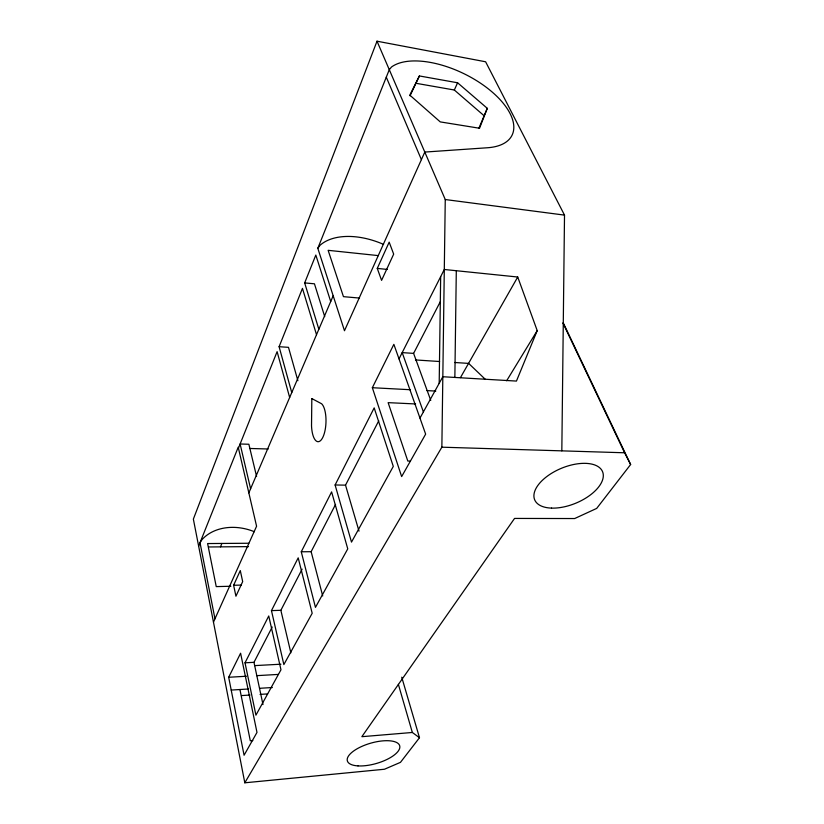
<?xml version="1.0" encoding="UTF-8"?>
<svg xmlns="http://www.w3.org/2000/svg" width="824" height="824" viewBox="0 0 824 824"><rect width="100%" height="100%" fill="white"/><g stroke="black" fill="none" stroke-linecap="round" stroke-linejoin="round"><path stroke-width="1.24" d="M561.824 450.852L564.512 215.115L485.614 61.779L377.011 41.2L193.362 519.099L244.81 782.8L384.458 769.245L400.474 762.344L419.488 737.727L401.741 677.194M439.192 383.315L440.665 276.668M244.81 782.8L441.86 447.185L445.259 199.532L377.011 41.2M454.858 377.443L456.3 270.725M478.796 128.462L487.283 108.325L457.598 82.781L419.406 75.952L409.806 95.12L440.253 121.9L479.537 128.256L487.283 108.325M198.636 546.137L238.229 447.205L256.583 526.217L213.468 622.13M317.817 248.292L389.288 69.669L391.513 67.001A70.236 34.196 26 0 1 491.156 91.165A70.236 34.196 26 0 1 487.654 147.743L424.803 152.069L344.483 330.723L317.817 248.292L320.042 245.284A61.646 37.101 25.2 0 1 383.572 244.398M238.445 448.153L277.111 351.652L289.657 397.487M291.748 392.595L279.099 346.708L302.459 288.39L316.519 334.699M318.847 329.239L304.664 282.91L315.819 255.059L330.712 301.522M399.012 358.873L444.301 269.489L517.73 277.019L537.217 330.62L516.442 381.079L442.828 376.733L419.972 418.098M220.461 546.868L221.903 543.449L248.776 543.253M410.053 95.8L419.406 75.952M248.838 492.886L333.174 295.764M483.843 115.515L454.333 90.012L457.598 82.781M233.625 585.267L240.289 570.569L242.678 581.6L235.932 596.216L233.625 585.267L241.247 585.091M377.268 268.418L389.175 242.163L393.676 254.122L381.584 280.356L377.268 268.418L387.435 269.438M228.681 677.266L240.598 653.226L256.985 732.423L244.079 755.237L228.681 677.266L246.51 676.236M372.345 387.713L393.862 344.329L425.648 434.135L401.649 476.591L372.345 387.713L410.424 389.731M245.016 662.805L268.748 615.981L280.974 669.788L255.924 715.16L245.016 662.805L253.977 662.331L272.208 627.033M271.457 610.615L298.195 557.858L312.193 613.272L283.858 664.577L271.457 610.615L280.86 610.306L302.109 569.157M301.265 551.792L331.608 491.907L347.759 548.866L315.458 607.36L301.265 551.792L311.142 551.689L335.564 504.412M335.111 484.986L374.178 407.88L393.295 466.415L351.498 542.099L335.111 484.986L345.524 485.14L378.762 420.796M430.756 400.382L413.597 353.383L440.387 301.533M460.431 377.649L517.73 277.019M506.657 380.76L537.217 330.62M563.297 322.915L630.638 464.509L596.689 508.408L574.668 518.543L514.547 518.43L361.849 736.687L412.34 732.474L419.488 737.727M252.814 740.58L250.3 740.776L239.928 689.523M241.504 695.59L250.043 695.034M260.054 694.395L267.604 693.911M231.204 690.069L248.518 688.988M259.704 688.298L272.353 687.515M256.697 675.659L278.347 674.413M254.719 665.607L280.933 664.206M230.864 586.255L216.238 586.606L207.607 543.562L221.903 543.449M208.575 546.971L248.529 546.621M410.352 461.09L407.798 461.028L388.135 402.648L415.615 403.956M249.62 448.472L268.212 448.987M441.86 447.185L624.602 452.778L630.638 464.509M426.925 390.607L435.803 391.081M415.471 359.944L439.594 361.509M454.755 362.498L468.65 363.405L485.398 379.411M279.099 346.708L288.482 347.337L297.886 380.709M413.597 353.383L402.184 352.61L423.392 411.918M359.522 298.072L343.454 296.661L328.137 250.321L378.401 255.615M304.664 282.91L314.449 283.806L324.718 316.622M445.259 199.532L564.512 215.115M416.285 83.337L454.333 90.012M562.936 323.018L624.602 452.778M386.281 77.157L421.404 159.629M345.524 485.14L359.007 531.13M398.383 684.384L412.34 732.474M311.142 551.689L322.709 595.958M256.594 476.488L248.869 444.249L240.114 443.992L250.599 488.776M280.86 610.306L290.851 652.814M253.977 662.331L262.98 704.561M214.961 618.803L200.016 542.697L202.076 539.535A47.535 37.595 22.8 0 1 254.338 531.707M311.822 398.569L311.524 425.812A19.488 7.231 -87.9 0 0 318.239 441.705A19.488 7.231 -87.9 0 0 325.799 425.215A19.488 7.231 -87.9 0 0 321.628 403.77L311.822 398.569M357.997 765.898A27.223 10.537 -16.1 0 0 399.702 748.151A27.223 10.537 -16.1 0 0 362.91 745.926A27.223 10.537 -16.1 0 0 357.997 765.898M551.524 508.109A36.73 18.87 -22.5 0 0 603.312 475.448A36.73 18.87 -22.5 0 0 551.019 473.646A36.73 18.87 -22.5 0 0 551.524 508.109"/></g></svg>
